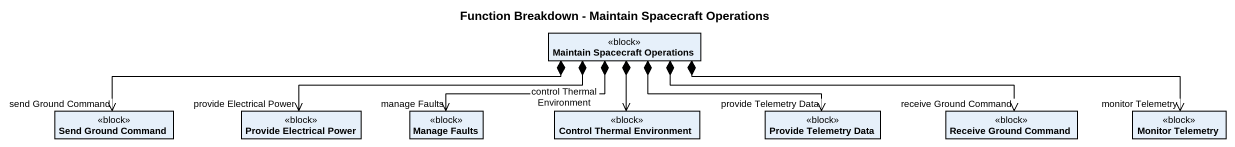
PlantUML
@startuml
title Function Breakdown - Maintain Spacecraft Operations
hide circle
hide empty members
class "Maintain Spacecraft Operations" as Maintain_Spacecraft <<block>>
class "Send Ground Command" as Send_Ground_Command <<block>>
class "Provide Electrical Power" as Provide_Electrical_Power <<block>>
class "Manage Faults" as Manage_Faults <<block>>
class "Control Thermal Environment" as Control_Thermal_Environment <<block>>
class "Provide Telemetry Data" as Provide_Telemetry_Data <<block>>
class "Receive Ground Command" as Receive_Ground_Command <<block>>
class "Monitor Telemetry" as Monitor_Telemetry <<block>>
Maintain_Spacecraft *-left-> "send Ground Command" Send_Ground_Command
Maintain_Spacecraft *-left-> "provide Electrical Power" Provide_Electrical_Power
Maintain_Spacecraft *-left-> "manage Faults" Manage_Faults
Maintain_Spacecraft *--> "control Thermal Environment" Control_Thermal_Environment
Maintain_Spacecraft *-right-> "provide Telemetry Data" Provide_Telemetry_Data
Maintain_Spacecraft *-right-> "receive Ground Command" Receive_Ground_Command
Maintain_Spacecraft *-right-> "monitor Telemetry" Monitor_Telemetry
@enduml
